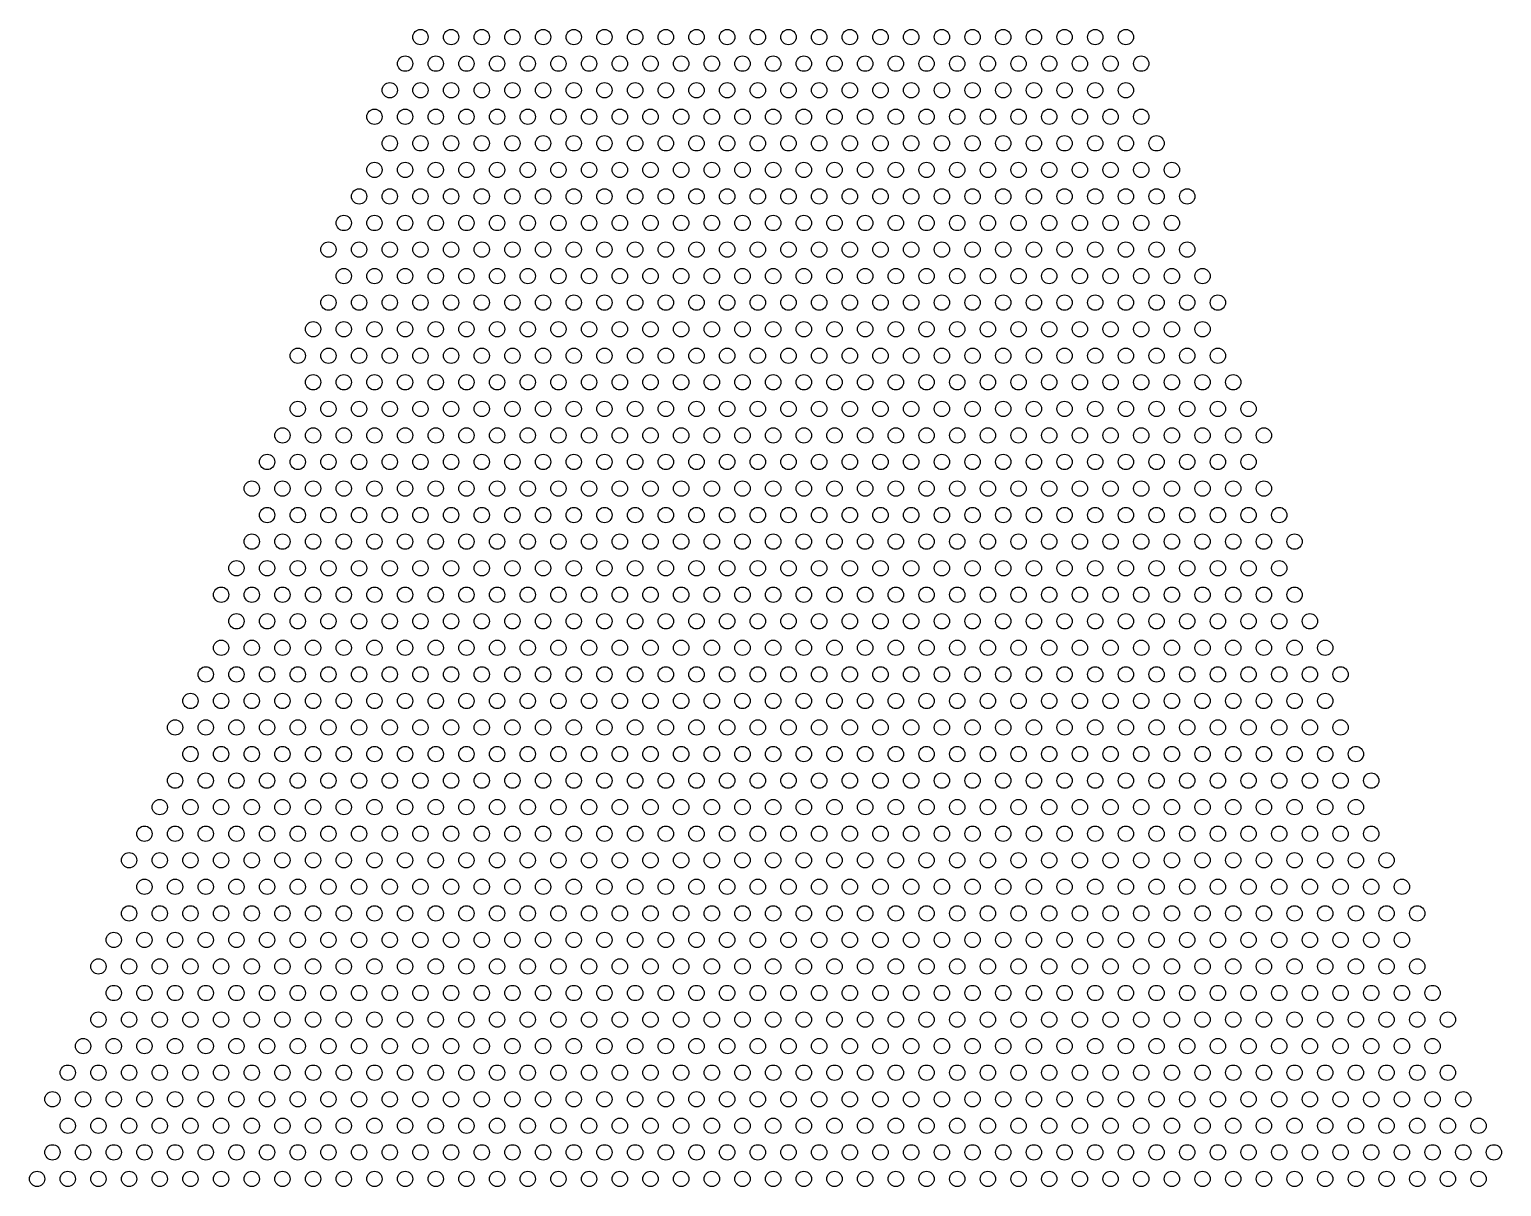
# Model space of a CAD drawing. Header units: millimetres. Extents: x -198 to 198, y 20 to 198.
# Drawn here: x -124.75 to -95.95, y 129.46 to 152.1 of the extents above; entities that cross this region are included whole.
import ezdxf

# ---------------------------------------------------------------- set-up
doc = ezdxf.new("R2010")
doc.units = ezdxf.units.MM
doc.layers.add('MechanicalLayers2', color=7, linetype='Continuous')

msp = doc.modelspace()

# ---------------------------------------------------------------- linework, layer by layer
at = {"layer": 'MechanicalLayers2'}
for centre in [(-117.1, 151.953), (-116.5, 151.953), (-115.9, 151.953), (-115.3, 151.953), (-114.7, 151.953), (-114.1, 151.953), (-113.5, 151.953), (-112.9, 151.953), (-112.3, 151.953), (-111.7, 151.953), (-111.1, 151.953), (-110.5, 151.953), (-109.9, 151.953), (-109.3, 151.953), (-108.7, 151.953), (-108.1, 151.953), (-107.5, 151.953), (-106.9, 151.953), (-106.3, 151.953), (-105.7, 151.953), (-105.1, 151.953), (-104.5, 151.953), (-103.9, 151.953), (-103.3, 151.953), (-117.4, 151.433), (-116.8, 151.433), (-116.2, 151.433), (-115.6, 151.433), (-115, 151.433), (-114.4, 151.433), (-113.8, 151.433), (-113.2, 151.433), (-112.6, 151.433), (-112, 151.433), (-111.4, 151.433), (-110.8, 151.433), (-110.2, 151.433), (-109.6, 151.433), (-109, 151.433), (-108.4, 151.433), (-107.8, 151.433), (-107.2, 151.433), (-106.6, 151.433), (-106, 151.433), (-105.4, 151.433), (-104.8, 151.433), (-104.2, 151.433), (-103.6, 151.433), (-103, 151.433), (-117.7, 150.913), (-117.1, 150.913), (-116.5, 150.913), (-115.9, 150.913), (-115.3, 150.913), (-114.7, 150.913), (-114.1, 150.913), (-113.5, 150.913), (-112.9, 150.913), (-112.3, 150.913), (-111.7, 150.913), (-111.1, 150.913), (-110.5, 150.913), (-109.9, 150.913), (-109.3, 150.913), (-108.7, 150.913), (-108.1, 150.913), (-107.5, 150.913), (-106.9, 150.913), (-106.3, 150.913), (-105.7, 150.913), (-105.1, 150.913), (-104.5, 150.913), (-103.9, 150.913), (-103.3, 150.913), (-118, 150.394), (-117.4, 150.394), (-116.8, 150.394), (-116.2, 150.394), (-115.6, 150.394), (-115, 150.394), (-114.4, 150.394), (-113.8, 150.394), (-113.2, 150.394), (-112.6, 150.394), (-112, 150.394), (-111.4, 150.394), (-110.8, 150.394), (-110.2, 150.394), (-109.6, 150.394), (-109, 150.394), (-108.4, 150.394), (-107.8, 150.394), (-107.2, 150.394), (-106.6, 150.394), (-106, 150.394), (-105.4, 150.394), (-104.8, 150.394), (-104.2, 150.394), (-103.6, 150.394), (-103, 150.394), (-117.7, 149.874), (-117.1, 149.874), (-116.5, 149.874), (-115.9, 149.874), (-115.3, 149.874), (-114.7, 149.874), (-114.1, 149.874), (-113.5, 149.874), (-112.9, 149.874), (-112.3, 149.874), (-111.7, 149.874), (-111.1, 149.874), (-110.5, 149.874), (-109.9, 149.874), (-109.3, 149.874), (-108.7, 149.874), (-108.1, 149.874), (-107.5, 149.874), (-106.9, 149.874), (-106.3, 149.874), (-105.7, 149.874), (-105.1, 149.874), (-104.5, 149.874), (-103.9, 149.874), (-103.3, 149.874), (-102.7, 149.874), (-118, 149.355), (-117.4, 149.355), (-116.8, 149.355), (-116.2, 149.355), (-115.6, 149.355), (-115, 149.355), (-114.4, 149.355), (-113.8, 149.355), (-113.2, 149.355), (-112.6, 149.355), (-112, 149.355), (-111.4, 149.355), (-110.8, 149.355), (-110.2, 149.355), (-109.6, 149.355), (-109, 149.355), (-108.4, 149.355), (-107.8, 149.355), (-107.2, 149.355), (-106.6, 149.355), (-106, 149.355), (-105.4, 149.355), (-104.8, 149.355), (-104.2, 149.355), (-103.6, 149.355), (-103, 149.355), (-102.4, 149.355), (-118.3, 148.835), (-117.7, 148.835), (-117.1, 148.835), (-116.5, 148.835), (-115.9, 148.835), (-115.3, 148.835), (-114.7, 148.835), (-114.1, 148.835), (-113.5, 148.835), (-112.9, 148.835), (-112.3, 148.835), (-111.7, 148.835), (-111.1, 148.835), (-110.5, 148.835), (-109.9, 148.835), (-109.3, 148.835), (-108.7, 148.835), (-108.1, 148.835), (-107.5, 148.835), (-106.9, 148.835), (-106.3, 148.835), (-105.7, 148.835), (-105.1, 148.835), (-104.5, 148.835), (-103.9, 148.835), (-103.3, 148.835), (-102.7, 148.835), (-102.1, 148.835), (-118.6, 148.315), (-118, 148.315), (-117.4, 148.315), (-116.8, 148.315), (-116.2, 148.315), (-115.6, 148.315), (-115, 148.315), (-114.4, 148.315), (-113.8, 148.315), (-113.2, 148.315), (-112.6, 148.315), (-112, 148.315), (-111.4, 148.315), (-110.8, 148.315), (-110.2, 148.315), (-109.6, 148.315), (-109, 148.315), (-108.4, 148.315), (-107.8, 148.315), (-107.2, 148.315), (-106.6, 148.315), (-106, 148.315), (-105.4, 148.315), (-104.8, 148.315), (-104.2, 148.315), (-103.6, 148.315), (-103, 148.315), (-102.4, 148.315), (-118.9, 147.796), (-118.3, 147.796), (-117.7, 147.796), (-117.1, 147.796), (-116.5, 147.796), (-115.9, 147.796), (-115.3, 147.796), (-114.7, 147.796), (-114.1, 147.796), (-113.5, 147.796), (-112.9, 147.796), (-112.3, 147.796), (-111.7, 147.796), (-111.1, 147.796), (-110.5, 147.796), (-109.9, 147.796), (-109.3, 147.796), (-108.7, 147.796), (-108.1, 147.796), (-107.5, 147.796), (-106.9, 147.796), (-106.3, 147.796), (-105.7, 147.796), (-105.1, 147.796), (-104.5, 147.796), (-103.9, 147.796), (-103.3, 147.796), (-102.7, 147.796), (-102.1, 147.796), (-118.6, 147.276), (-118, 147.276), (-117.4, 147.276), (-116.8, 147.276), (-116.2, 147.276), (-115.6, 147.276), (-115, 147.276), (-114.4, 147.276), (-113.8, 147.276), (-113.2, 147.276), (-112.6, 147.276), (-112, 147.276), (-111.4, 147.276), (-110.8, 147.276), (-110.2, 147.276), (-109.6, 147.276), (-109, 147.276), (-108.4, 147.276), (-107.8, 147.276), (-107.2, 147.276), (-106.6, 147.276), (-106, 147.276), (-105.4, 147.276), (-104.8, 147.276), (-104.2, 147.276), (-103.6, 147.276), (-103, 147.276), (-102.4, 147.276), (-101.8, 147.276), (-118.9, 146.757), (-118.3, 146.757), (-117.7, 146.757), (-117.1, 146.757), (-116.5, 146.757), (-115.9, 146.757), (-115.3, 146.757), (-114.7, 146.757), (-114.1, 146.757), (-113.5, 146.757), (-112.9, 146.757), (-112.3, 146.757), (-111.7, 146.757), (-111.1, 146.757), (-110.5, 146.757), (-109.9, 146.757), (-109.3, 146.757), (-108.7, 146.757), (-108.1, 146.757), (-107.5, 146.757), (-106.9, 146.757), (-106.3, 146.757), (-105.7, 146.757), (-105.1, 146.757), (-104.5, 146.757), (-103.9, 146.757), (-103.3, 146.757), (-102.7, 146.757), (-102.1, 146.757), (-101.5, 146.757), (-119.2, 146.237), (-118.6, 146.237), (-118, 146.237), (-117.4, 146.237), (-116.8, 146.237), (-116.2, 146.237), (-115.6, 146.237), (-115, 146.237), (-114.4, 146.237), (-113.8, 146.237), (-113.2, 146.237), (-112.6, 146.237), (-112, 146.237), (-111.4, 146.237), (-110.8, 146.237), (-110.2, 146.237), (-109.6, 146.237), (-109, 146.237), (-108.4, 146.237), (-107.8, 146.237), (-107.2, 146.237), (-106.6, 146.237), (-106, 146.237), (-105.4, 146.237), (-104.8, 146.237), (-104.2, 146.237), (-103.6, 146.237), (-103, 146.237), (-102.4, 146.237), (-101.8, 146.237), (-119.5, 145.717), (-118.9, 145.717), (-118.3, 145.717), (-117.7, 145.717), (-117.1, 145.717), (-116.5, 145.717), (-115.9, 145.717), (-115.3, 145.717), (-114.7, 145.717), (-114.1, 145.717), (-113.5, 145.717), (-112.9, 145.717), (-112.3, 145.717), (-111.7, 145.717), (-111.1, 145.717), (-110.5, 145.717), (-109.9, 145.717), (-109.3, 145.717), (-108.7, 145.717), (-108.1, 145.717), (-107.5, 145.717), (-106.9, 145.717), (-106.3, 145.717), (-105.7, 145.717), (-105.1, 145.717), (-104.5, 145.717), (-103.9, 145.717), (-103.3, 145.717), (-102.7, 145.717), (-102.1, 145.717), (-101.5, 145.717), (-119.2, 145.198), (-118.6, 145.198), (-118, 145.198), (-117.4, 145.198), (-116.8, 145.198), (-116.2, 145.198), (-115.6, 145.198), (-115, 145.198), (-114.4, 145.198), (-113.8, 145.198), (-113.2, 145.198), (-112.6, 145.198), (-112, 145.198), (-111.4, 145.198), (-110.8, 145.198), (-110.2, 145.198), (-109.6, 145.198), (-109, 145.198), (-108.4, 145.198), (-107.8, 145.198), (-107.2, 145.198), (-106.6, 145.198), (-106, 145.198), (-105.4, 145.198), (-104.8, 145.198), (-104.2, 145.198), (-103.6, 145.198), (-103, 145.198), (-102.4, 145.198), (-101.8, 145.198), (-101.2, 145.198), (-119.5, 144.678), (-118.9, 144.678), (-118.3, 144.678), (-117.7, 144.678), (-117.1, 144.678), (-116.5, 144.678), (-115.9, 144.678), (-115.3, 144.678), (-114.7, 144.678), (-114.1, 144.678), (-113.5, 144.678), (-112.9, 144.678), (-112.3, 144.678), (-111.7, 144.678), (-111.1, 144.678), (-110.5, 144.678), (-109.9, 144.678), (-109.3, 144.678), (-108.7, 144.678), (-108.1, 144.678), (-107.5, 144.678), (-106.9, 144.678), (-106.3, 144.678), (-105.7, 144.678), (-105.1, 144.678), (-104.5, 144.678), (-103.9, 144.678), (-103.3, 144.678), (-102.7, 144.678), (-102.1, 144.678), (-101.5, 144.678), (-100.9, 144.678), (-119.8, 144.158), (-119.2, 144.158), (-118.6, 144.158), (-118, 144.158), (-117.4, 144.158), (-116.8, 144.158), (-116.2, 144.158), (-115.6, 144.158), (-115, 144.158), (-114.4, 144.158), (-113.8, 144.158), (-113.2, 144.158), (-112.6, 144.158), (-112, 144.158), (-111.4, 144.158), (-110.8, 144.158), (-110.2, 144.158), (-109.6, 144.158), (-109, 144.158), (-108.4, 144.158), (-107.8, 144.158), (-107.2, 144.158), (-106.6, 144.158), (-106, 144.158), (-105.4, 144.158), (-104.8, 144.158), (-104.2, 144.158), (-103.6, 144.158), (-103, 144.158), (-102.4, 144.158), (-101.8, 144.158), (-101.2, 144.158), (-100.6, 144.158), (-120.1, 143.639), (-119.5, 143.639), (-118.9, 143.639), (-118.3, 143.639), (-117.7, 143.639), (-117.1, 143.639), (-116.5, 143.639), (-115.9, 143.639), (-115.3, 143.639), (-114.7, 143.639), (-114.1, 143.639), (-113.5, 143.639), (-112.9, 143.639), (-112.3, 143.639), (-111.7, 143.639), (-111.1, 143.639), (-110.5, 143.639), (-109.9, 143.639), (-109.3, 143.639), (-108.7, 143.639), (-108.1, 143.639), (-107.5, 143.639), (-106.9, 143.639), (-106.3, 143.639), (-105.7, 143.639), (-105.1, 143.639), (-104.5, 143.639), (-103.9, 143.639), (-103.3, 143.639), (-102.7, 143.639), (-102.1, 143.639), (-101.5, 143.639), (-100.9, 143.639), (-120.4, 143.119), (-119.8, 143.119), (-119.2, 143.119), (-118.6, 143.119), (-118, 143.119), (-117.4, 143.119), (-116.8, 143.119), (-116.2, 143.119), (-115.6, 143.119), (-115, 143.119), (-114.4, 143.119), (-113.8, 143.119), (-113.2, 143.119), (-112.6, 143.119), (-112, 143.119), (-111.4, 143.119), (-110.8, 143.119), (-110.2, 143.119), (-109.6, 143.119), (-109, 143.119), (-108.4, 143.119), (-107.8, 143.119), (-107.2, 143.119), (-106.6, 143.119), (-106, 143.119), (-105.4, 143.119), (-104.8, 143.119), (-104.2, 143.119), (-103.6, 143.119), (-103, 143.119), (-102.4, 143.119), (-101.8, 143.119), (-101.2, 143.119), (-100.6, 143.119), (-120.1, 142.6), (-119.5, 142.6), (-118.9, 142.6), (-118.3, 142.6), (-117.7, 142.6), (-117.1, 142.6), (-116.5, 142.6), (-115.9, 142.6), (-115.3, 142.6), (-114.7, 142.6), (-114.1, 142.6), (-113.5, 142.6), (-112.9, 142.6), (-112.3, 142.6), (-111.7, 142.6), (-111.1, 142.6), (-110.5, 142.6), (-109.9, 142.6), (-109.3, 142.6), (-108.7, 142.6), (-108.1, 142.6), (-107.5, 142.6), (-106.9, 142.6), (-106.3, 142.6), (-105.7, 142.6), (-105.1, 142.6), (-104.5, 142.6), (-103.9, 142.6), (-103.3, 142.6), (-102.7, 142.6), (-102.1, 142.6), (-101.5, 142.6), (-100.9, 142.6), (-100.3, 142.6), (-120.4, 142.08), (-119.8, 142.08), (-119.2, 142.08), (-118.6, 142.08), (-118, 142.08), (-117.4, 142.08), (-116.8, 142.08), (-116.2, 142.08), (-115.6, 142.08), (-115, 142.08), (-114.4, 142.08), (-113.8, 142.08), (-113.2, 142.08), (-112.6, 142.08), (-112, 142.08), (-111.4, 142.08), (-110.8, 142.08), (-110.2, 142.08), (-109.6, 142.08), (-109, 142.08), (-108.4, 142.08), (-107.8, 142.08), (-107.2, 142.08), (-106.6, 142.08), (-106, 142.08), (-105.4, 142.08), (-104.8, 142.08), (-104.2, 142.08), (-103.6, 142.08), (-103, 142.08), (-102.4, 142.08), (-101.8, 142.08), (-101.2, 142.08), (-100.6, 142.08), (-100, 142.08), (-120.7, 141.56), (-120.1, 141.56), (-119.5, 141.56), (-118.9, 141.56), (-118.3, 141.56), (-117.7, 141.56), (-117.1, 141.56), (-116.5, 141.56), (-115.9, 141.56), (-115.3, 141.56), (-114.7, 141.56), (-114.1, 141.56), (-113.5, 141.56), (-112.9, 141.56), (-112.3, 141.56), (-111.7, 141.56), (-111.1, 141.56), (-110.5, 141.56), (-109.9, 141.56), (-109.3, 141.56), (-108.7, 141.56), (-108.1, 141.56), (-107.5, 141.56), (-106.9, 141.56), (-106.3, 141.56), (-105.7, 141.56), (-105.1, 141.56), (-104.5, 141.56), (-103.9, 141.56), (-103.3, 141.56), (-102.7, 141.56), (-102.1, 141.56), (-101.5, 141.56), (-100.9, 141.56), (-100.3, 141.56), (-121, 141.041), (-120.4, 141.041), (-119.8, 141.041), (-119.2, 141.041), (-118.6, 141.041), (-118, 141.041), (-117.4, 141.041), (-116.8, 141.041), (-116.2, 141.041), (-115.6, 141.041), (-115, 141.041), (-114.4, 141.041), (-113.8, 141.041), (-113.2, 141.041), (-112.6, 141.041), (-112, 141.041), (-111.4, 141.041), (-110.8, 141.041), (-110.2, 141.041), (-109.6, 141.041), (-109, 141.041), (-108.4, 141.041), (-107.8, 141.041), (-107.2, 141.041), (-106.6, 141.041), (-106, 141.041), (-105.4, 141.041), (-104.8, 141.041), (-104.2, 141.041), (-103.6, 141.041), (-103, 141.041), (-102.4, 141.041), (-101.8, 141.041), (-101.2, 141.041), (-100.6, 141.041), (-100, 141.041), (-120.7, 140.521), (-120.1, 140.521), (-119.5, 140.521), (-118.9, 140.521), (-118.3, 140.521), (-117.7, 140.521), (-117.1, 140.521), (-116.5, 140.521), (-115.9, 140.521), (-115.3, 140.521), (-114.7, 140.521), (-114.1, 140.521), (-113.5, 140.521), (-112.9, 140.521), (-112.3, 140.521), (-111.7, 140.521), (-111.1, 140.521), (-110.5, 140.521), (-109.9, 140.521), (-109.3, 140.521), (-108.7, 140.521), (-108.1, 140.521), (-107.5, 140.521), (-106.9, 140.521), (-106.3, 140.521), (-105.7, 140.521), (-105.1, 140.521), (-104.5, 140.521), (-103.9, 140.521), (-103.3, 140.521), (-102.7, 140.521), (-102.1, 140.521), (-101.5, 140.521), (-100.9, 140.521), (-100.3, 140.521), (-99.7, 140.521), (-121, 140.002), (-120.4, 140.002), (-119.8, 140.002), (-119.2, 140.002), (-118.6, 140.002), (-118, 140.002), (-117.4, 140.002), (-116.8, 140.002), (-116.2, 140.002), (-115.6, 140.002), (-115, 140.002), (-114.4, 140.002), (-113.8, 140.002), (-113.2, 140.002), (-112.6, 140.002), (-112, 140.002), (-111.4, 140.002), (-110.8, 140.002), (-110.2, 140.002), (-109.6, 140.002), (-109, 140.002), (-108.4, 140.002), (-107.8, 140.002), (-107.2, 140.002), (-106.6, 140.002), (-106, 140.002), (-105.4, 140.002), (-104.8, 140.002), (-104.2, 140.002), (-103.6, 140.002), (-103, 140.002), (-102.4, 140.002), (-101.8, 140.002), (-101.2, 140.002), (-100.6, 140.002), (-100, 140.002), (-99.4, 140.002), (-121.3, 139.482), (-120.7, 139.482), (-120.1, 139.482), (-119.5, 139.482), (-118.9, 139.482), (-118.3, 139.482), (-117.7, 139.482), (-117.1, 139.482), (-116.5, 139.482), (-115.9, 139.482), (-115.3, 139.482), (-114.7, 139.482), (-114.1, 139.482), (-113.5, 139.482), (-112.9, 139.482), (-112.3, 139.482), (-111.7, 139.482), (-111.1, 139.482), (-110.5, 139.482), (-109.9, 139.482), (-109.3, 139.482), (-108.7, 139.482), (-108.1, 139.482), (-107.5, 139.482), (-106.9, 139.482), (-106.3, 139.482), (-105.7, 139.482), (-105.1, 139.482), (-104.5, 139.482), (-103.9, 139.482), (-103.3, 139.482), (-102.7, 139.482), (-102.1, 139.482), (-101.5, 139.482), (-100.9, 139.482), (-100.3, 139.482), (-99.7, 139.482), (-99.1, 139.482), (-121.6, 138.962), (-121, 138.962), (-120.4, 138.962), (-119.8, 138.962), (-119.2, 138.962), (-118.6, 138.962), (-118, 138.962), (-117.4, 138.962), (-116.8, 138.962), (-116.2, 138.962), (-115.6, 138.962), (-115, 138.962), (-114.4, 138.962), (-113.8, 138.962), (-113.2, 138.962), (-112.6, 138.962), (-112, 138.962), (-111.4, 138.962), (-110.8, 138.962), (-110.2, 138.962), (-109.6, 138.962), (-109, 138.962), (-108.4, 138.962), (-107.8, 138.962), (-107.2, 138.962), (-106.6, 138.962), (-106, 138.962), (-105.4, 138.962), (-104.8, 138.962), (-104.2, 138.962), (-103.6, 138.962), (-103, 138.962), (-102.4, 138.962), (-101.8, 138.962), (-101.2, 138.962), (-100.6, 138.962), (-100, 138.962), (-99.4, 138.962), (-121.9, 138.443), (-121.3, 138.443), (-120.7, 138.443), (-120.1, 138.443), (-119.5, 138.443), (-118.9, 138.443), (-118.3, 138.443), (-117.7, 138.443), (-117.1, 138.443), (-116.5, 138.443), (-115.9, 138.443), (-115.3, 138.443), (-114.7, 138.443), (-114.1, 138.443), (-113.5, 138.443), (-112.9, 138.443), (-112.3, 138.443), (-111.7, 138.443), (-111.1, 138.443), (-110.5, 138.443), (-109.9, 138.443), (-109.3, 138.443), (-108.7, 138.443), (-108.1, 138.443), (-107.5, 138.443), (-106.9, 138.443), (-106.3, 138.443), (-105.7, 138.443), (-105.1, 138.443), (-104.5, 138.443), (-103.9, 138.443), (-103.3, 138.443), (-102.7, 138.443), (-102.1, 138.443), (-101.5, 138.443), (-100.9, 138.443), (-100.3, 138.443), (-99.7, 138.443), (-99.1, 138.443), (-121.6, 137.923), (-121, 137.923), (-120.4, 137.923), (-119.8, 137.923), (-119.2, 137.923), (-118.6, 137.923), (-118, 137.923), (-117.4, 137.923), (-116.8, 137.923), (-116.2, 137.923), (-115.6, 137.923), (-115, 137.923), (-114.4, 137.923), (-113.8, 137.923), (-113.2, 137.923), (-112.6, 137.923), (-112, 137.923), (-111.4, 137.923), (-110.8, 137.923), (-110.2, 137.923), (-109.6, 137.923), (-109, 137.923), (-108.4, 137.923), (-107.8, 137.923), (-107.2, 137.923), (-106.6, 137.923), (-106, 137.923), (-105.4, 137.923), (-104.8, 137.923), (-104.2, 137.923), (-103.6, 137.923), (-103, 137.923), (-102.4, 137.923), (-101.8, 137.923), (-101.2, 137.923), (-100.6, 137.923), (-100, 137.923), (-99.4, 137.923), (-98.8, 137.923), (-121.9, 137.403), (-121.3, 137.403), (-120.7, 137.403), (-120.1, 137.403), (-119.5, 137.403), (-118.9, 137.403), (-118.3, 137.403), (-117.7, 137.403), (-117.1, 137.403), (-116.5, 137.403), (-115.9, 137.403), (-115.3, 137.403), (-114.7, 137.403), (-114.1, 137.403), (-113.5, 137.403), (-112.9, 137.403), (-112.3, 137.403), (-111.7, 137.403), (-111.1, 137.403), (-110.5, 137.403), (-109.9, 137.403), (-109.3, 137.403), (-108.7, 137.403), (-108.1, 137.403), (-107.5, 137.403), (-106.9, 137.403), (-106.3, 137.403), (-105.7, 137.403), (-105.1, 137.403), (-104.5, 137.403), (-103.9, 137.403), (-103.3, 137.403), (-102.7, 137.403), (-102.1, 137.403), (-101.5, 137.403), (-100.9, 137.403), (-100.3, 137.403), (-99.7, 137.403), (-99.1, 137.403), (-98.5, 137.403), (-122.2, 136.884), (-121.6, 136.884), (-121, 136.884), (-120.4, 136.884), (-119.8, 136.884), (-119.2, 136.884), (-118.6, 136.884), (-118, 136.884), (-117.4, 136.884), (-116.8, 136.884), (-116.2, 136.884), (-115.6, 136.884), (-115, 136.884), (-114.4, 136.884), (-113.8, 136.884), (-113.2, 136.884), (-112.6, 136.884), (-112, 136.884), (-111.4, 136.884), (-110.8, 136.884), (-110.2, 136.884), (-109.6, 136.884), (-109, 136.884), (-108.4, 136.884), (-107.8, 136.884), (-107.2, 136.884), (-106.6, 136.884), (-106, 136.884), (-105.4, 136.884), (-104.8, 136.884), (-104.2, 136.884), (-103.6, 136.884), (-103, 136.884), (-102.4, 136.884), (-101.8, 136.884), (-101.2, 136.884), (-100.6, 136.884), (-100, 136.884), (-99.4, 136.884), (-98.8, 136.884), (-122.5, 136.364), (-121.9, 136.364), (-121.3, 136.364), (-120.7, 136.364), (-120.1, 136.364), (-119.5, 136.364), (-118.9, 136.364), (-118.3, 136.364), (-117.7, 136.364), (-117.1, 136.364), (-116.5, 136.364), (-115.9, 136.364), (-115.3, 136.364), (-114.7, 136.364), (-114.1, 136.364), (-113.5, 136.364), (-112.9, 136.364), (-112.3, 136.364), (-111.7, 136.364), (-111.1, 136.364), (-110.5, 136.364), (-109.9, 136.364), (-109.3, 136.364), (-108.7, 136.364), (-108.1, 136.364), (-107.5, 136.364), (-106.9, 136.364), (-106.3, 136.364), (-105.7, 136.364), (-105.1, 136.364), (-104.5, 136.364), (-103.9, 136.364), (-103.3, 136.364), (-102.7, 136.364), (-102.1, 136.364), (-101.5, 136.364), (-100.9, 136.364), (-100.3, 136.364), (-99.7, 136.364), (-99.1, 136.364), (-98.5, 136.364), (-122.8, 135.845), (-122.2, 135.845), (-121.6, 135.845), (-121, 135.845), (-120.4, 135.845), (-119.8, 135.845), (-119.2, 135.845), (-118.6, 135.845), (-118, 135.845), (-117.4, 135.845), (-116.8, 135.845), (-116.2, 135.845), (-115.6, 135.845), (-115, 135.845), (-114.4, 135.845), (-113.8, 135.845), (-113.2, 135.845), (-112.6, 135.845), (-112, 135.845), (-111.4, 135.845), (-110.8, 135.845), (-110.2, 135.845), (-109.6, 135.845), (-109, 135.845), (-108.4, 135.845), (-107.8, 135.845), (-107.2, 135.845), (-106.6, 135.845), (-106, 135.845), (-105.4, 135.845), (-104.8, 135.845), (-104.2, 135.845), (-103.6, 135.845), (-103, 135.845), (-102.4, 135.845), (-101.8, 135.845), (-101.2, 135.845), (-100.6, 135.845), (-100, 135.845), (-99.4, 135.845), (-98.8, 135.845), (-98.2, 135.845), (-122.5, 135.325), (-121.9, 135.325), (-121.3, 135.325), (-120.7, 135.325), (-120.1, 135.325), (-119.5, 135.325), (-118.9, 135.325), (-118.3, 135.325), (-117.7, 135.325), (-117.1, 135.325), (-116.5, 135.325), (-115.9, 135.325), (-115.3, 135.325), (-114.7, 135.325), (-114.1, 135.325), (-113.5, 135.325), (-112.9, 135.325), (-112.3, 135.325), (-111.7, 135.325), (-111.1, 135.325), (-110.5, 135.325), (-109.9, 135.325), (-109.3, 135.325), (-108.7, 135.325), (-108.1, 135.325), (-107.5, 135.325), (-106.9, 135.325), (-106.3, 135.325), (-105.7, 135.325), (-105.1, 135.325), (-104.5, 135.325), (-103.9, 135.325), (-103.3, 135.325), (-102.7, 135.325), (-102.1, 135.325), (-101.5, 135.325), (-100.9, 135.325), (-100.3, 135.325), (-99.7, 135.325), (-99.1, 135.325), (-98.5, 135.325), (-97.9, 135.325), (-122.8, 134.805), (-122.2, 134.805), (-121.6, 134.805), (-121, 134.805), (-120.4, 134.805), (-119.8, 134.805), (-119.2, 134.805), (-118.6, 134.805), (-118, 134.805), (-117.4, 134.805), (-116.8, 134.805), (-116.2, 134.805), (-115.6, 134.805), (-115, 134.805), (-114.4, 134.805), (-113.8, 134.805), (-113.2, 134.805), (-112.6, 134.805), (-112, 134.805), (-111.4, 134.805), (-110.8, 134.805), (-110.2, 134.805), (-109.6, 134.805), (-109, 134.805), (-108.4, 134.805), (-107.8, 134.805), (-107.2, 134.805), (-106.6, 134.805), (-106, 134.805), (-105.4, 134.805), (-104.8, 134.805), (-104.2, 134.805), (-103.6, 134.805), (-103, 134.805), (-102.4, 134.805), (-101.8, 134.805), (-101.2, 134.805), (-100.6, 134.805), (-100, 134.805), (-99.4, 134.805), (-98.8, 134.805), (-98.2, 134.805), (-97.6, 134.805), (-123.1, 134.286), (-122.5, 134.286), (-121.9, 134.286), (-121.3, 134.286), (-120.7, 134.286), (-120.1, 134.286), (-119.5, 134.286), (-118.9, 134.286), (-118.3, 134.286), (-117.7, 134.286), (-117.1, 134.286), (-116.5, 134.286), (-115.9, 134.286), (-115.3, 134.286), (-114.7, 134.286), (-114.1, 134.286), (-113.5, 134.286), (-112.9, 134.286), (-112.3, 134.286), (-111.7, 134.286), (-111.1, 134.286), (-110.5, 134.286), (-109.9, 134.286), (-109.3, 134.286), (-108.7, 134.286), (-108.1, 134.286), (-107.5, 134.286), (-106.9, 134.286), (-106.3, 134.286), (-105.7, 134.286), (-105.1, 134.286), (-104.5, 134.286), (-103.9, 134.286), (-103.3, 134.286), (-102.7, 134.286), (-102.1, 134.286), (-101.5, 134.286), (-100.9, 134.286), (-100.3, 134.286), (-99.7, 134.286), (-99.1, 134.286), (-98.5, 134.286), (-97.9, 134.286), (-123.4, 133.766), (-122.8, 133.766), (-122.2, 133.766), (-121.6, 133.766), (-121, 133.766), (-120.4, 133.766), (-119.8, 133.766), (-119.2, 133.766), (-118.6, 133.766), (-118, 133.766), (-117.4, 133.766), (-116.8, 133.766), (-116.2, 133.766), (-115.6, 133.766), (-115, 133.766), (-114.4, 133.766), (-113.8, 133.766), (-113.2, 133.766), (-112.6, 133.766), (-112, 133.766), (-111.4, 133.766), (-110.8, 133.766), (-110.2, 133.766), (-109.6, 133.766), (-109, 133.766), (-108.4, 133.766), (-107.8, 133.766), (-107.2, 133.766), (-106.6, 133.766), (-106, 133.766), (-105.4, 133.766), (-104.8, 133.766), (-104.2, 133.766), (-103.6, 133.766), (-103, 133.766), (-102.4, 133.766), (-101.8, 133.766), (-101.2, 133.766), (-100.6, 133.766), (-100, 133.766), (-99.4, 133.766), (-98.8, 133.766), (-98.2, 133.766), (-97.6, 133.766), (-123.1, 133.247), (-122.5, 133.247), (-121.9, 133.247), (-121.3, 133.247), (-120.7, 133.247), (-120.1, 133.247), (-119.5, 133.247), (-118.9, 133.247), (-118.3, 133.247), (-117.7, 133.247), (-117.1, 133.247), (-116.5, 133.247), (-115.9, 133.247), (-115.3, 133.247), (-114.7, 133.247), (-114.1, 133.247), (-113.5, 133.247), (-112.9, 133.247), (-112.3, 133.247), (-111.7, 133.247), (-111.1, 133.247), (-110.5, 133.247), (-109.9, 133.247), (-109.3, 133.247), (-108.7, 133.247), (-108.1, 133.247), (-107.5, 133.247), (-106.9, 133.247), (-106.3, 133.247), (-105.7, 133.247), (-105.1, 133.247), (-104.5, 133.247), (-103.9, 133.247), (-103.3, 133.247), (-102.7, 133.247), (-102.1, 133.247), (-101.5, 133.247), (-100.9, 133.247), (-100.3, 133.247), (-99.7, 133.247), (-99.1, 133.247), (-98.5, 133.247), (-97.9, 133.247), (-97.3, 133.247), (-123.4, 132.727), (-122.8, 132.727), (-122.2, 132.727), (-121.6, 132.727), (-121, 132.727), (-120.4, 132.727), (-119.8, 132.727), (-119.2, 132.727), (-118.6, 132.727), (-118, 132.727), (-117.4, 132.727), (-116.8, 132.727), (-116.2, 132.727), (-115.6, 132.727), (-115, 132.727), (-114.4, 132.727), (-113.8, 132.727), (-113.2, 132.727), (-112.6, 132.727), (-112, 132.727), (-111.4, 132.727), (-110.8, 132.727), (-110.2, 132.727), (-109.6, 132.727), (-109, 132.727), (-108.4, 132.727), (-107.8, 132.727), (-107.2, 132.727), (-106.6, 132.727), (-106, 132.727), (-105.4, 132.727), (-104.8, 132.727), (-104.2, 132.727), (-103.6, 132.727), (-103, 132.727), (-102.4, 132.727), (-101.8, 132.727), (-101.2, 132.727), (-100.6, 132.727), (-100, 132.727), (-99.4, 132.727), (-98.8, 132.727), (-98.2, 132.727), (-97.6, 132.727), (-97, 132.727), (-123.7, 132.207), (-123.1, 132.207), (-122.5, 132.207), (-121.9, 132.207), (-121.3, 132.207), (-120.7, 132.207), (-120.1, 132.207), (-119.5, 132.207), (-118.9, 132.207), (-118.3, 132.207), (-117.7, 132.207), (-117.1, 132.207), (-116.5, 132.207), (-115.9, 132.207), (-115.3, 132.207), (-114.7, 132.207), (-114.1, 132.207), (-113.5, 132.207), (-112.9, 132.207), (-112.3, 132.207), (-111.7, 132.207), (-111.1, 132.207), (-110.5, 132.207), (-109.9, 132.207), (-109.3, 132.207), (-108.7, 132.207), (-108.1, 132.207), (-107.5, 132.207), (-106.9, 132.207), (-106.3, 132.207), (-105.7, 132.207), (-105.1, 132.207), (-104.5, 132.207), (-103.9, 132.207), (-103.3, 132.207), (-102.7, 132.207), (-102.1, 132.207), (-101.5, 132.207), (-100.9, 132.207), (-100.3, 132.207), (-99.7, 132.207), (-99.1, 132.207), (-98.5, 132.207), (-97.9, 132.207), (-97.3, 132.207), (-124, 131.688), (-123.4, 131.688), (-122.8, 131.688), (-122.2, 131.688), (-121.6, 131.688), (-121, 131.688), (-120.4, 131.688), (-119.8, 131.688), (-119.2, 131.688), (-118.6, 131.688), (-118, 131.688), (-117.4, 131.688), (-116.8, 131.688), (-116.2, 131.688), (-115.6, 131.688), (-115, 131.688), (-114.4, 131.688), (-113.8, 131.688), (-113.2, 131.688), (-112.6, 131.688), (-112, 131.688), (-111.4, 131.688), (-110.8, 131.688), (-110.2, 131.688), (-109.6, 131.688), (-109, 131.688), (-108.4, 131.688), (-107.8, 131.688), (-107.2, 131.688), (-106.6, 131.688), (-106, 131.688), (-105.4, 131.688), (-104.8, 131.688), (-104.2, 131.688), (-103.6, 131.688), (-103, 131.688), (-102.4, 131.688), (-101.8, 131.688), (-101.2, 131.688), (-100.6, 131.688), (-100, 131.688), (-99.4, 131.688), (-98.8, 131.688), (-98.2, 131.688), (-97.6, 131.688), (-97, 131.688), (-124.3, 131.168), (-123.7, 131.168), (-123.1, 131.168), (-122.5, 131.168), (-121.9, 131.168), (-121.3, 131.168), (-120.7, 131.168), (-120.1, 131.168), (-119.5, 131.168), (-118.9, 131.168), (-118.3, 131.168), (-117.7, 131.168), (-117.1, 131.168), (-116.5, 131.168), (-115.9, 131.168), (-115.3, 131.168), (-114.7, 131.168), (-114.1, 131.168), (-113.5, 131.168), (-112.9, 131.168), (-112.3, 131.168), (-111.7, 131.168), (-111.1, 131.168), (-110.5, 131.168), (-109.9, 131.168), (-109.3, 131.168), (-108.7, 131.168), (-108.1, 131.168), (-107.5, 131.168), (-106.9, 131.168), (-106.3, 131.168), (-105.7, 131.168), (-105.1, 131.168), (-104.5, 131.168), (-103.9, 131.168), (-103.3, 131.168), (-102.7, 131.168), (-102.1, 131.168), (-101.5, 131.168), (-100.9, 131.168), (-100.3, 131.168), (-99.7, 131.168), (-99.1, 131.168), (-98.5, 131.168), (-97.9, 131.168), (-97.3, 131.168), (-96.7, 131.168), (-124, 130.648), (-123.4, 130.648), (-122.8, 130.648), (-122.2, 130.648), (-121.6, 130.648), (-121, 130.648), (-120.4, 130.648), (-119.8, 130.648), (-119.2, 130.648), (-118.6, 130.648), (-118, 130.648), (-117.4, 130.648), (-116.8, 130.648), (-116.2, 130.648), (-115.6, 130.648), (-115, 130.648), (-114.4, 130.648), (-113.8, 130.648), (-113.2, 130.648), (-112.6, 130.648), (-112, 130.648), (-111.4, 130.648), (-110.8, 130.648), (-110.2, 130.648), (-109.6, 130.648), (-109, 130.648), (-108.4, 130.648), (-107.8, 130.648), (-107.2, 130.648), (-106.6, 130.648), (-106, 130.648), (-105.4, 130.648), (-104.8, 130.648), (-104.2, 130.648), (-103.6, 130.648), (-103, 130.648), (-102.4, 130.648), (-101.8, 130.648), (-101.2, 130.648), (-100.6, 130.648), (-100, 130.648), (-99.4, 130.648), (-98.8, 130.648), (-98.2, 130.648), (-97.6, 130.648), (-97, 130.648), (-96.4, 130.648), (-124.3, 130.129), (-123.7, 130.129), (-123.1, 130.129), (-122.5, 130.129), (-121.9, 130.129), (-121.3, 130.129), (-120.7, 130.129), (-120.1, 130.129), (-119.5, 130.129), (-118.9, 130.129), (-118.3, 130.129), (-117.7, 130.129), (-117.1, 130.129), (-116.5, 130.129), (-115.9, 130.129), (-115.3, 130.129), (-114.7, 130.129), (-114.1, 130.129), (-113.5, 130.129), (-112.9, 130.129), (-112.3, 130.129), (-111.7, 130.129), (-111.1, 130.129), (-110.5, 130.129), (-109.9, 130.129), (-109.3, 130.129), (-108.7, 130.129), (-108.1, 130.129), (-107.5, 130.129), (-106.9, 130.129), (-106.3, 130.129), (-105.7, 130.129), (-105.1, 130.129), (-104.5, 130.129), (-103.9, 130.129), (-103.3, 130.129), (-102.7, 130.129), (-102.1, 130.129), (-101.5, 130.129), (-100.9, 130.129), (-100.3, 130.129), (-99.7, 130.129), (-99.1, 130.129), (-98.5, 130.129), (-97.9, 130.129), (-97.3, 130.129), (-96.7, 130.129), (-96.1, 130.129), (-124.6, 129.609), (-124, 129.609), (-123.4, 129.609), (-122.8, 129.609), (-122.2, 129.609), (-121.6, 129.609), (-121, 129.609), (-120.4, 129.609), (-119.8, 129.609), (-119.2, 129.609), (-118.6, 129.609), (-118, 129.609), (-117.4, 129.609), (-116.8, 129.609), (-116.2, 129.609), (-115.6, 129.609), (-115, 129.609), (-114.4, 129.609), (-113.8, 129.609), (-113.2, 129.609), (-112.6, 129.609), (-112, 129.609), (-111.4, 129.609), (-110.8, 129.609), (-110.2, 129.609), (-109.6, 129.609), (-109, 129.609), (-108.4, 129.609), (-107.8, 129.609), (-107.2, 129.609), (-106.6, 129.609), (-106, 129.609), (-105.4, 129.609), (-104.8, 129.609), (-104.2, 129.609), (-103.6, 129.609), (-103, 129.609), (-102.4, 129.609), (-101.8, 129.609), (-101.2, 129.609), (-100.6, 129.609), (-100, 129.609), (-99.4, 129.609), (-98.8, 129.609), (-98.2, 129.609), (-97.6, 129.609), (-97, 129.609), (-96.4, 129.609)]:
    msp.add_circle(centre, 0.15, dxfattribs=at)

doc.saveas('drawing.dxf')
